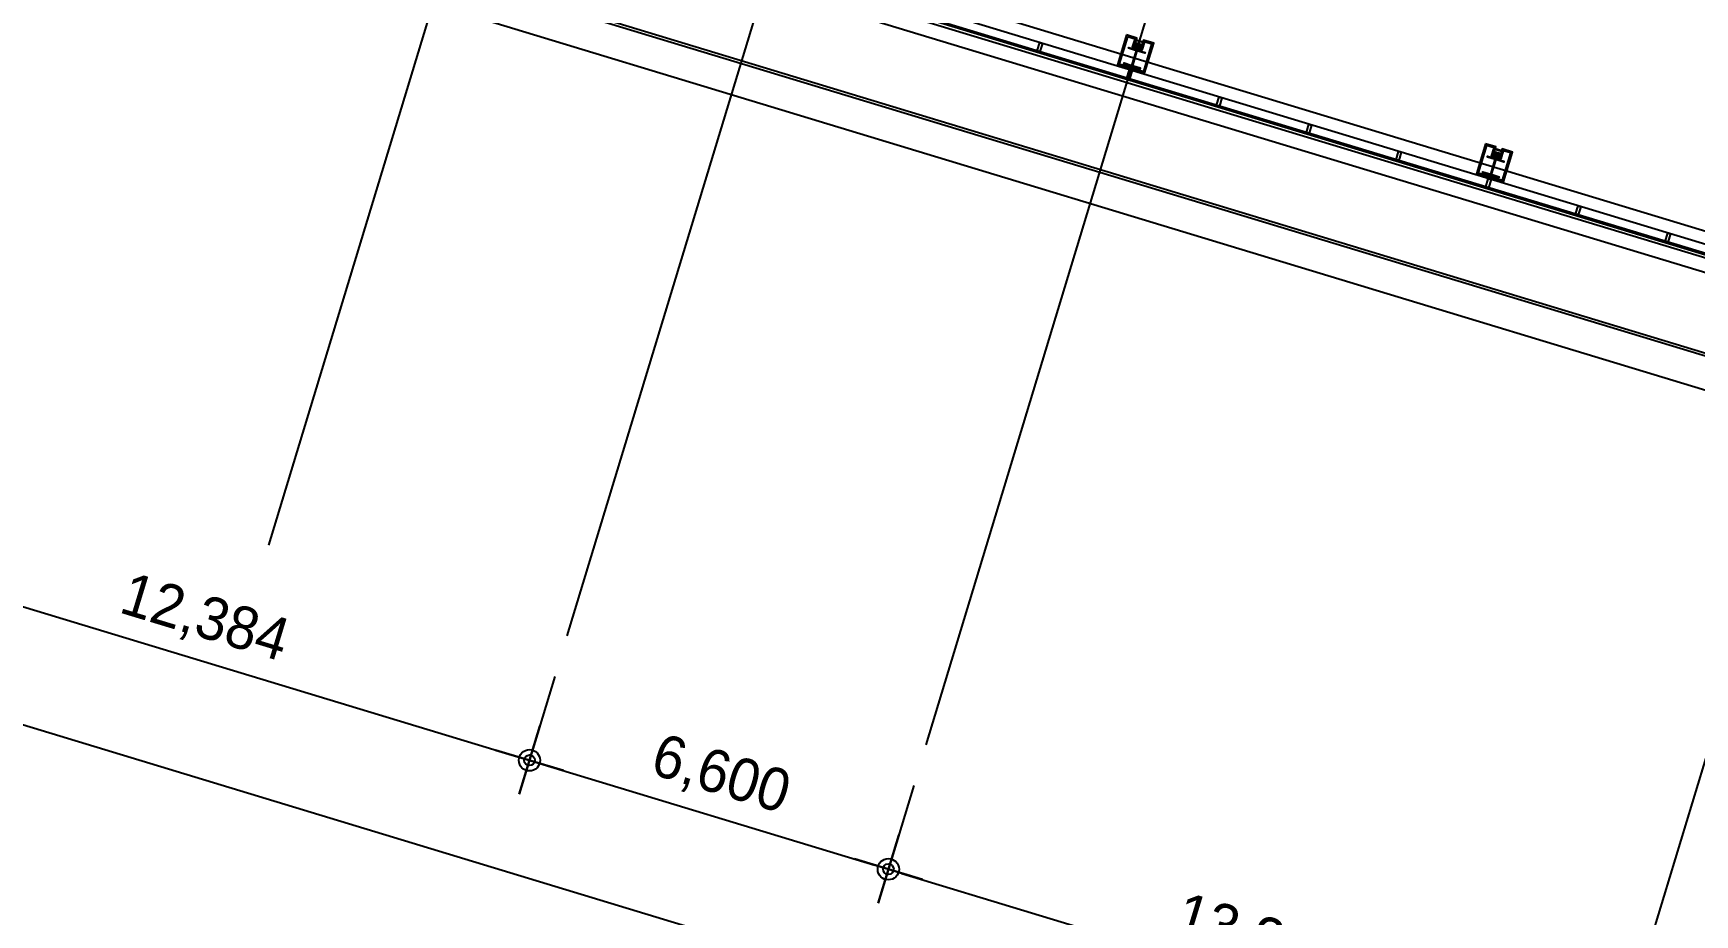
# Model space of a CAD drawing. Header units: metres. Extents: x 630750 to 860239, y 578133 to 726633.
# Drawn here: x 678899 to 708141, y 608545 to 624058 of the extents above; entities that cross this region are included whole.
import ezdxf

# ---------------------------------------------------------------- set-up
doc = ezdxf.new("R2010")
doc.units = ezdxf.units.M
doc.header["$LTSCALE"] = 300
doc.linetypes.add('업무시설_xr-base$0$CONTINOUS', pattern=[0])
doc.layers.get('Defpoints').update_dxf_attribs({"color": 8})
for name, color, linetype in [('A-CEN-1', 1, 'Continuous'), ('A-DIM', 7, 'Continuous'), ('A-HAT-253', 253, 'Continuous'), ('A-WIN', 4, 'Continuous'), ('A-WIN-GLASS', 4, 'Continuous'), ('DIM', 7, 'Continuous'), ('KUK-F-LIGHT', 4, 'Continuous'), ('KUK-WALL-DRYWALL', 4, 'Continuous'), ('KUK-WALL-FIN 1', 30, 'Continuous'), ('STEL', 3, 'Continuous'), ('STL', 3, 'Continuous')]:
    doc.layers.add(name, color=color, linetype=linetype)
doc.styles.add('TEXT(돋음)', font='')
doc.styles.get('TEXT(돋음)').set_extended_font_data('Dotum')
doc.dimstyles.new('DIM250', dxfattribs={"dimscale": 250, "dimtxt": 3, "dimasz": 1, "dimexe": 2, "dimexo": 3, "dimgap": 1, "dimtad": 1, "dimdec": 0, "dimzin": 0, "dimdsep": 46, "dimlunit": 6, "dimtxsty": 'TEXT(돋음)', "dimblk": 'Z_DOT', "dimcen": 2.5, "dimdle": 2, "dimclrd": 256, "dimclre": 256, "dimclrt": 3, "dimadec": 0, "dimazin": 0, "dimtfac": 1, "dimtdec": 0, "dimtix": 1, "dimtmove": 2, "dimatfit": 3, "dimldrblk": 'Z_DOT', "dimfxl": 1, "dimtolj": 1, "dimtzin": 0, "dimarcsym": 0})

# ---------------------------------------------------------------- blocks, each defined once
blk = doc.blocks.new('Z_DOT')
at = {"layer": 'DIM', "color": 7}
for p, q in [((0, -2.5), (0, 2.5)), ((-2.5, 0), (2.5, 0))]:
    blk.add_line(p, q, dxfattribs=at)
for radius in [0.75, 0.375]:
    blk.add_circle((0, 0), radius, dxfattribs=at)
blk = doc.blocks.new('*D53')
at = {"layer": 'A-DIM', "lineweight": -2, "transparency": 16777216}
for p, q in [((694396, 610819), (693804, 608868)), ((694188, 609274), (706341, 605587)), ((707027, 606987), (706435, 605036))]:
    blk.add_line(p, q, dxfattribs=at)
at = {"layer": 'Defpoints', "color": 0, "transparency": 16777216}
for p in [(694613, 611537), (707245, 607704), (706580, 605514)]:
    blk.add_point(p, dxfattribs=at)
at = {"layer": 'A-DIM', "lineweight": -2, "transparency": 16777216, "xscale": 250, "yscale": 250, "zscale": 250}
for p, rotation in [((693949, 609347), 163.1199999999984), ((706580, 605514), 343.1199999999984)]:
    blk.add_blockref('Z_DOT', p, dxfattribs=dict(at, rotation=rotation))
at = {"layer": 'A-DIM', "color": 3, "transparency": 16777216, "insert": (700467, 608098), "char_height": 750, "attachment_point": 5, "rotation": 343.12, "style": 'TEXT(돋음)'}
blk.add_mtext('\\A1;13,200', dxfattribs=at)
blk = doc.blocks.new('*U7')
at = {"layer": 'STEL'}
blk.add_lwpolyline([(-23, -15, -0.414214), (-5, -33), (-5, -267, -0.414214), (-23, -285), (-150, -285), (-150, -300), (150, -300), (150, -285), (23, -285, -0.414214), (5, -267), (5, -33, -0.414214), (23, -15), (150, -15), (150, 0), (-150, 0), (-150, -15)], format="xyb", close=True, dxfattribs=at)
blk = doc.blocks.new('A$C62252109')
at = {"color": 1}
for p, q in [((69, 46, 0), (0, 46, 0)), ((10, 46, 0), (10, 26, 0)), ((30, 11, 0), (30, 80, 0)), ((41, 46, 0), (111, 46, 0)), ((50, 46, 0), (50, 26, 0)), ((56, 46, 0), (56, 26, 0)), ((76, 11, 0), (76, 80, 0)), ((96, 46, 0), (96, 26, 0))]:
    blk.add_line(p, q, dxfattribs=at)
at = {"color": 1, "elevation": 0}
for points in [[(53, 26), (7, 26), (7, 0), (53, 0)], [(53, 26), (99, 26), (99, 0), (53, 0)]]:
    blk.add_lwpolyline(points, close=True, dxfattribs=at)
at = {"color": 1}
for centre in [(30, 46, 0), (76, 46, 0)]:
    blk.add_circle(centre, 14.7, dxfattribs=at)
for centre in [(30, 46, 0), (76, 46, 0)]:
    blk.add_arc(centre, 19.7, 360, 180, dxfattribs=at)
blk = doc.blocks.new('*D54')
at = {"layer": 'A-DIM', "lineweight": -2, "transparency": 16777216}
for p, q in [((676229, 616332), (675060, 612478)), ((675444, 612884), (730165, 596280)), ((731428, 599582), (730259, 595729))]:
    blk.add_line(p, q, dxfattribs=at)
at = {"layer": 'Defpoints', "color": 0, "transparency": 16777216}
for p in [(676447, 617049), (731646, 600300), (730404, 596207)]:
    blk.add_point(p, dxfattribs=at)
at = {"layer": 'A-DIM', "lineweight": -2, "transparency": 16777216, "xscale": 250, "yscale": 250, "zscale": 250}
for p, rotation in [((675205, 612957), 163.1200000135865), ((730404, 596207), 343.1200000135865)]:
    blk.add_blockref('Z_DOT', p, dxfattribs=dict(at, rotation=rotation))
at = {"layer": 'A-DIM', "color": 3, "transparency": 16777216, "insert": (703007, 605250), "char_height": 750, "attachment_point": 5, "rotation": 343.12, "style": 'TEXT(돋음)'}
blk.add_mtext('\\A1;57,684', dxfattribs=at)
blk = doc.blocks.new('*D55')
at = {"layer": 'A-DIM', "lineweight": -2, "transparency": 16777216}
for p, q in [((676229, 616332), (675637, 614381)), ((676021, 614787), (687394, 611336)), ((688080, 612736), (687488, 610785))]:
    blk.add_line(p, q, dxfattribs=at)
at = {"layer": 'Defpoints', "color": 0, "transparency": 16777216}
for p in [(676447, 617049), (688298, 613453), (687633, 611263)]:
    blk.add_point(p, dxfattribs=at)
at = {"layer": 'A-DIM', "lineweight": -2, "transparency": 16777216, "xscale": 250, "yscale": 250, "zscale": 250}
for p, rotation in [((675782, 614859), 163.12), ((687633, 611263), 343.12)]:
    blk.add_blockref('Z_DOT', p, dxfattribs=dict(at, rotation=rotation))
at = {"layer": 'A-DIM', "color": 3, "transparency": 16777216, "insert": (681910, 613729), "char_height": 750, "attachment_point": 5, "rotation": 343.12, "style": 'TEXT(돋음)'}
blk.add_mtext('\\A1;12,384', dxfattribs=at)
blk = doc.blocks.new('*D56')
at = {"layer": 'A-DIM', "lineweight": -2, "transparency": 16777216}
for p, q in [((688080, 612736), (687488, 610785)), ((687873, 611191), (693709, 609419)), ((694396, 610819), (693804, 608868))]:
    blk.add_line(p, q, dxfattribs=at)
at = {"layer": 'Defpoints', "color": 0, "transparency": 16777216}
for p in [(688298, 613453), (694613, 611537), (693949, 609347)]:
    blk.add_point(p, dxfattribs=at)
at = {"layer": 'A-DIM', "lineweight": -2, "transparency": 16777216, "xscale": 250, "yscale": 250, "zscale": 250}
for p, rotation in [((687633, 611263), 163.1199999999986), ((693949, 609347), 343.1199999999986)]:
    blk.add_blockref('Z_DOT', p, dxfattribs=dict(at, rotation=rotation))
at = {"layer": 'A-DIM', "color": 3, "transparency": 16777216, "insert": (690994, 610973), "char_height": 750, "attachment_point": 5, "rotation": 343.12, "style": 'TEXT(돋음)'}
blk.add_mtext('\\A1;6,600', dxfattribs=at)

msp = doc.modelspace()

# ---------------------------------------------------------------- linework, layer by layer
at = {"layer": 'A-CEN-1', "linetype": 'Continuous'}
for p, q in [((688297.7, 613453.4), (696754.2, 641322)), ((694613.3, 611537), (703069.8, 639405.6)), ((683046.4, 615046.9), (689354.2, 635834.3)), ((707244.6, 607704.1), (715701.1, 635572.7)), ((679285.3, 629386.8), (737111.8, 611839.8)), ((678675.5, 627377.3), (736502.1, 609830.3))]:
    msp.add_line(p, q, dxfattribs=at)
at = {"layer": 'A-HAT-253'}
for p, q in [((727619.3, 613988.7), (680904.4, 628164)), ((681154.4, 628349.4), (727498.6, 614286.6))]:
    msp.add_line(p, q, dxfattribs=at)
at = {"layer": 'A-WIN', "color": 9}
msp.add_line((726062, 614957.7), (693502.5, 624837.6), dxfattribs=at)
at = {"layer": 'A-WIN', "color": 7}
for points in [[(696585.3, 623718.2), (696592.3, 623741.2), (696568.4, 623748.5), (696612.5, 623893.9), (696660.3, 623879.4), (696616.2, 623733.9), (696592.3, 623741.2)], [(698164.2, 623239.1), (698171.2, 623262.1), (698147.3, 623269.3), (698191.4, 623414.8), (698239.2, 623400.3), (698195.1, 623254.8), (698171.2, 623262.1)], [(699743.6, 622759.9), (699750.5, 622782.8), (699726.6, 622790.1), (699770.7, 622935.6), (699818.6, 622921), (699774.4, 622775.6), (699750.5, 622782.8)], [(701322.5, 622280.8), (701329.4, 622303.7), (701305.5, 622311), (701349.6, 622456.4), (701397.5, 622441.9), (701353.4, 622296.5), (701329.4, 622303.7)], [(702901.4, 621801.7), (702908.3, 621824.6), (702884.4, 621831.9), (702928.6, 621977.3), (702976.4, 621962.8), (702932.3, 621817.4), (702908.3, 621824.6)], [(704480.3, 621322.6), (704487.3, 621345.5), (704463.3, 621352.8), (704507.5, 621498.2), (704555.3, 621483.7), (704511.2, 621338.3), (704487.3, 621345.5)], [(706059.2, 620843.4), (706066.2, 620866.4), (706042.2, 620873.7), (706086.4, 621019.1), (706134.2, 621004.6), (706090.1, 620859.2), (706066.2, 620866.4)], [(707638.1, 620364.3), (707645.1, 620387.3), (707621.2, 620394.6), (707665.3, 620540), (707713.1, 620525.5), (707669, 620380), (707645.1, 620387.3)]]:
    msp.add_lwpolyline(points, dxfattribs=at)
at = {"layer": 'A-WIN-GLASS', "color": 5}
for p, q in [((679554.4, 627162.9), (734902.7, 610367.9)), ((679554.4, 627162.9), (734902.7, 610367.9)), ((678930.4, 626700.1), (735526.7, 609526.4)), ((678930.4, 626700.1), (735526.7, 609526.4))]:
    msp.add_line(p, q, dxfattribs=at)
at = {"layer": 'A-WIN-GLASS'}
for p, q in [((727474, 614345.3), (690413.2, 625591.1)), ((727462.4, 614373.9), (690420.2, 625614.1))]:
    msp.add_line(p, q, dxfattribs=at)
at = {"layer": 'KUK-WALL-DRYWALL', "linetype": '업무시설_xr-base$0$CONTINOUS', "elevation": 0}
for points in [[(698157.4, 623995.8), (698012.2, 623517.4), (698442.8, 623386.6), (698588, 623865.1), (698454.1, 623905.7), (698410.5, 623762.2), (698247.8, 623811.6), (698291.4, 623955.1)], [(704473.6, 622081.2), (704328.4, 621602.7), (704758.9, 621472), (704904.2, 621950.4), (704770.2, 621991.1), (704726.7, 621847.6), (704564, 621897), (704607.6, 622040.5)]]:
    msp.add_lwpolyline(points, close=True, dxfattribs=at)
at = {"layer": 'KUK-WALL-FIN 1', "color": 5, "linetype": '업무시설_xr-base$0$CONTINOUS'}
for p, q in [((698311, 623933.5, 0), (698425.8, 623898.6, 0)), ((698313.9, 623943.1, 0), (698428.7, 623908.2, 0)), ((704627.1, 622018.9, 0), (704742, 621984, 0)), ((704630, 622028.4, 0), (704744.9, 621993.6, 0))]:
    msp.add_line(p, q, dxfattribs=at)
at = {"layer": 'KUK-WALL-FIN 1', "linetype": '업무시설_xr-base$0$CONTINOUS', "elevation": 0}
for points in [[(698140.8, 624027), (697981, 623500.7), (698459.4, 623355.5), (698619.2, 623881.7), (698437.4, 623936.9), (698393.8, 623793.4), (698279, 623828.3), (698322.6, 623971.8), (698140.8, 624027)], [(704457, 622112.3), (704297.2, 621586.1), (704775.6, 621440.8), (704935.4, 621967.1), (704753.6, 622022.3), (704710, 621878.7), (704595.2, 621913.6), (704638.8, 622057.1), (704457, 622112.3)]]:
    msp.add_lwpolyline(points, dxfattribs=at)

# ---------------------------------------------------------------- block references
at = {"layer": 'KUK-F-LIGHT', "color": 1, "lineweight": 5, "xscale": -1, "rotation": 343.0125221090286}
for p in [(698388.1, 623795.2, 0), (704704.3, 621880.5, 0)]:
    msp.add_blockref('A$C62252109', p, dxfattribs=at)
at = {"layer": 'STL', "xscale": -1, "rotation": 163.1091880580043}
for p in [(698235.4, 623476.3, 0), (698235.4, 623476.3, 0), (704551.5, 621561.6, 0)]:
    msp.add_blockref('*U7', p, dxfattribs=at)

# ---------------------------------------------------------------- dimensions: what is measured, and where the dimension line sits
at = {"layer": 'A-DIM'}
for p2, distance, picture, middle in [((731645.9, 600299.8, 0), -4277, '*D54', (703007.1, 605249.6, 0)), ((688297.7, 613453.4, 0), -2288.7, '*D55', (681910.3, 613729.1, 0))]:
    dim = msp.add_aligned_dim(p1=(676446.8, 617049.5, 0), p2=p2, distance=distance, dimstyle='DIM250', override={"dimfxl": 2}, dxfattribs=at)
    dim.commit()
    dim.dimension.update_dxf_attribs({"geometry": picture, "text_midpoint": middle})
for p1, p2, picture, middle in [((688297.9, 613453.4, 0), (694613.3, 611537.1, 0), '*D56', (690993.6, 610972.7, 0)), ((694613.3, 611537.1), (707244.6, 607704.2), '*D53', (700467, 608098.1))]:
    dim = msp.add_aligned_dim(p1=p1, p2=p2, distance=-2288.9, dimstyle='DIM250', dxfattribs=at)
    dim.commit()
    dim.dimension.update_dxf_attribs({"geometry": picture, "text_midpoint": middle})

doc.saveas('drawing.dxf')
